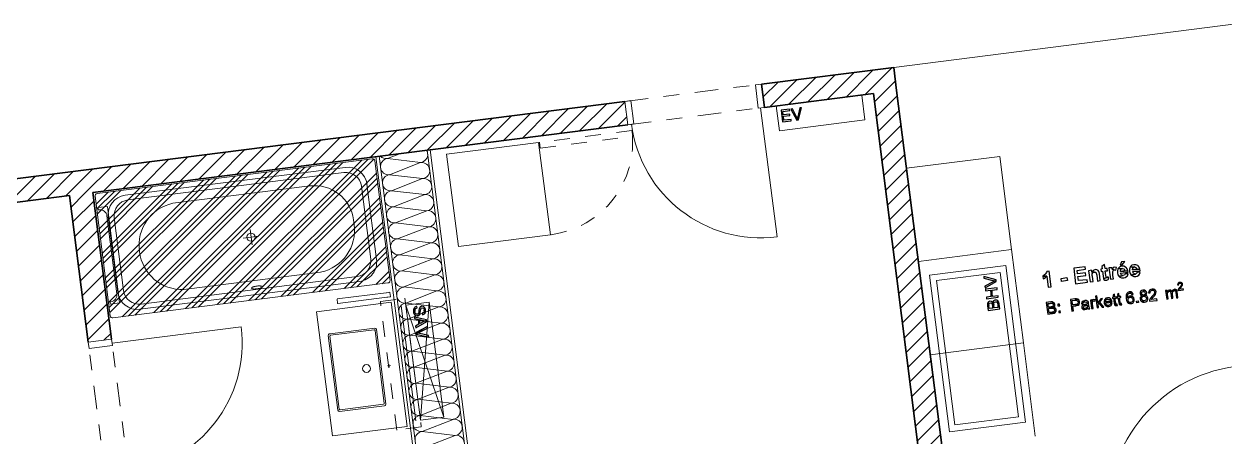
# Model space of a CAD drawing. Header units: metres. Extents: x 2713679.5 to 2713747.3, y 1226017.1 to 1226104.2.
# Drawn here: x 2713686.58 to 2713694.25, y 1226087.46 to 1226090.09 of the extents above; entities that cross this region are included whole.
import ezdxf

# ---------------------------------------------------------------- set-up
doc = ezdxf.new("R2010")
doc.units = ezdxf.units.M
doc.header["$MEASUREMENT"] = 0
for name, pattern in [('31', [105, 75, -15, 0, -15]), ('Achse', [0.115, 0, -0.04, 0.075, 0]), ('Strich 2', [0.141111, 0.070556, -0.070556]), ('Strich 2_1mm', [0.15, 0.1, -0.05]), ('Strichpunkt 3_1_1mm Achsen', [0.25, 0.15, -0.05, 0, -0.05])]:
    doc.linetypes.add(name, pattern=pattern)
for name, color, linetype, true_color in [('haustechnik', 7, 'Continuous', 0x0332dd), ('raum', 7, 'Continuous', 0x000000), ('texte', 7, 'Continuous', 0x000000)]:
    doc.layers.add(name, color=color, linetype=linetype, true_color=true_color)
doc.layers.add('plangrafiken', color=251, linetype='Continuous')
doc.layers.add('waende_stuetzen', color=250, linetype='Continuous')

msp = doc.modelspace()

# ---------------------------------------------------------------- linework, layer by layer
at = {"layer": 'haustechnik', "color": 106, "linetype": 'Continuous', "lineweight": 13, "true_color": 0x008a1e}
for p, q in [((2713691.3815, 1226089.5704), (2713691.9271, 1226089.6396)), ((2713691.9271, 1226089.6396), (2713691.9472, 1226089.4809)), ((2713691.4016, 1226089.4117), (2713691.3815, 1226089.5704)), ((2713691.9472, 1226089.4809), (2713691.4016, 1226089.4117))]:
    msp.add_line(p, q, dxfattribs=at)
at = {"layer": 'haustechnik', "color": 1, "linetype": 'Continuous', "lineweight": 13}
for p, q in [((2713692.3603, 1226088.49), (2713692.8464, 1226088.5517)), ((2713692.8464, 1226088.5517), (2713692.9735, 1226087.5498)), ((2713692.4874, 1226087.4881), (2713692.3603, 1226088.49)), ((2713692.405, 1226088.4554), (2713692.8117, 1226088.507)), ((2713692.5221, 1226087.5328), (2713692.405, 1226088.4554)), ((2713692.8117, 1226088.507), (2713692.9288, 1226087.5844)), ((2713692.9735, 1226087.5498), (2713692.4874, 1226087.4881)), ((2713692.9288, 1226087.5844), (2713692.5221, 1226087.5328))]:
    msp.add_line(p, q, dxfattribs=at)
at = {"layer": 'haustechnik', "color": 152, "linetype": 'Continuous', "lineweight": 13, "true_color": 0x0365dd}
for p, q in [((2713689.0813, 1226087.5598), (2713688.9881, 1226088.2939)), ((2713689.0179, 1226088.2977), (2713689.1667, 1226088.3166)), ((2713689.0179, 1226088.2977), (2713689.2599, 1226087.5825)), ((2713689.1111, 1226087.5636), (2713689.0179, 1226088.2977)), ((2713689.1111, 1226087.5636), (2713689.1667, 1226088.3166)), ((2713689.1667, 1226088.3166), (2713689.2599, 1226087.5825)), ((2713689.2599, 1226087.5825), (2713689.1111, 1226087.5636))]:
    msp.add_line(p, q, dxfattribs=at)
at = {"layer": 'plangrafiken', "color": 7, "linetype": 'Strich 2_1mm', "lineweight": 13}
for p, q in [((2713690.461, 1226089.4133), (2713689.8707, 1226089.3383)), ((2713689.8755, 1226089.3005), (2713690.4658, 1226089.3754)), ((2713690.4658, 1226089.3754), (2713690.461, 1226089.4133)), ((2713689.8707, 1226089.3383), (2713689.8755, 1226089.3005))]:
    msp.add_line(p, q, dxfattribs=at)
at = {"layer": 'plangrafiken', "color": 7, "linetype": 'Continuous', "lineweight": 13}
for p, q in [((2713689.2784, 1226089.2632), (2713689.8657, 1226089.3377)), ((2713689.8657, 1226089.3377), (2713689.9406, 1226088.7475)), ((2713688.8034, 1226089.2331), (2713687.0475, 1226089.0103)), ((2713688.9171, 1226088.4563), (2713688.8202, 1226089.2202)), ((2713689.3533, 1226088.6729), (2713689.2784, 1226089.2632)), ((2713692.8085, 1226089.2475), (2713692.2133, 1226089.1719)), ((2713692.884, 1226088.6523), (2713692.8085, 1226089.2475)), ((2713687.2271, 1226088.9998), (2713688.6305, 1226089.1779)), ((2713688.6231, 1226089.1447), (2713687.2442, 1226088.9697)), ((2713692.2133, 1226089.1719), (2713692.2888, 1226088.5767)), ((2713687.5316, 1226088.9483), (2713688.4046, 1226089.059)), ((2713688.7941, 1226088.5919), (2713688.7349, 1226089.0581)), ((2713688.7702, 1226089.0696), (2713688.8311, 1226088.5896)), ((2713687.0345, 1226088.9935), (2713687.1315, 1226088.2297)), ((2713687.0537, 1226088.9214), (2713687.1133, 1226088.9289)), ((2713687.0556, 1226088.9065), (2713687.0537, 1226088.9214)), ((2713687.0606, 1226088.9071), (2713687.0556, 1226088.9065)), ((2713687.1133, 1226088.9289), (2713687.1916, 1226088.3119)), ((2713687.1741, 1226088.3702), (2713687.1109, 1226088.8682)), ((2713687.1798, 1226088.38), (2713687.1188, 1226088.8601)), ((2713687.1576, 1226088.858), (2713687.2167, 1226088.3917)), ((2713688.684, 1226088.8425), (2713688.6878, 1226088.8127)), ((2713689.9406, 1226088.7475), (2713689.3533, 1226088.6729)), ((2713688.0303, 1226088.7328), (2713688.0305, 1226088.7308)), ((2713687.3188, 1226088.639), (2713687.3182, 1226088.644)), ((2713692.2888, 1226088.5767), (2713692.884, 1226088.6523)), ((2713692.884, 1226088.6523), (2713692.9596, 1226088.057)), ((2713692.3643, 1226087.9815), (2713692.2888, 1226088.5767)), ((2713688.9041, 1226088.4395), (2713687.1489, 1226088.2168)), ((2713688.7229, 1226088.4498), (2713687.3195, 1226088.2717)), ((2713687.3285, 1226088.3051), (2713688.7075, 1226088.4801)), ((2713688.4744, 1226088.5085), (2713687.6014, 1226088.3977)), ((2713688.5803, 1226088.3374), (2713688.8922, 1226088.377)), ((2713688.8924, 1226088.377), (2713688.8927, 1226088.3765)), ((2713688.8932, 1226088.3771), (2713688.8946, 1226088.3773)), ((2713688.8946, 1226088.3773), (2713688.9163, 1226088.3801)), ((2713688.921, 1226088.3661), (2713688.9161, 1226088.3654)), ((2713688.9167, 1226088.3801), (2713688.9168, 1226088.3792)), ((2713688.9168, 1226088.3792), (2713688.9202, 1226088.3523)), ((2713688.9189, 1226088.3633), (2713688.9182, 1226088.3682)), ((2713687.1302, 1226088.3192), (2713687.1351, 1226088.3198)), ((2713687.1321, 1226088.3043), (2713687.1302, 1226088.3192)), ((2713687.1916, 1226088.3119), (2713687.1321, 1226088.3043)), ((2713688.4487, 1226088.2557), (2713688.9248, 1226088.3161)), ((2713688.5794, 1226088.3373), (2713688.5803, 1226088.3374)), ((2713688.583, 1226088.3095), (2713688.5795, 1226088.3364)), ((2713688.5831, 1226088.3085), (2713688.583, 1226088.3095)), ((2713688.8958, 1226088.3482), (2713688.584, 1226088.3087)), ((2713688.8966, 1226088.3483), (2713688.8963, 1226088.3488)), ((2713688.9027, 1226088.3491), (2713688.8983, 1226088.3486)), ((2713688.9149, 1226088.3507), (2713688.9027, 1226088.3491)), ((2713688.9199, 1226088.3513), (2713688.9149, 1226088.3507)), ((2713688.9202, 1226088.3523), (2713688.9204, 1226088.3514)), ((2713688.9248, 1226088.3161), (2713689.0256, 1226087.5225)), ((2713688.5494, 1226087.4621), (2713688.4487, 1226088.2557)), ((2713688.532, 1226088.1151), (2713688.8197, 1226088.1516)), ((2713688.5382, 1226088.1058), (2713688.816, 1226088.141)), ((2713688.8216, 1226088.1367), (2713688.8808, 1226087.6705)), ((2713688.8309, 1226088.1429), (2713688.8913, 1226087.6668)), ((2713688.5838, 1226087.6277), (2713688.5234, 1226088.1039)), ((2713688.5931, 1226087.6339), (2713688.5339, 1226088.1002)), ((2713692.3643, 1226087.9815), (2713692.9596, 1226088.057)), ((2713692.9596, 1226088.057), (2713693.0351, 1226087.4618)), ((2713692.4399, 1226087.3863), (2713692.3643, 1226087.9815)), ((2713688.9008, 1226087.9099), (2713688.9206, 1226087.9124)), ((2713688.912, 1226087.9012), (2713688.9095, 1226087.9211)), ((2713688.8827, 1226087.6556), (2713688.595, 1226087.6191)), ((2713688.8764, 1226087.6649), (2713688.5987, 1226087.6296)), ((2713689.0256, 1226087.5225), (2713688.5494, 1226087.4621))]:
    msp.add_line(p, q, dxfattribs=at)
at = {"layer": 'plangrafiken', "color": 255, "linetype": 'Continuous', "lineweight": 13}
for p, q in [((2713687.6526, 1226088.2807), (2713688.5762, 1226089.2043)), ((2713687.6931, 1226088.2858), (2713688.6167, 1226089.2095)), ((2713687.8146, 1226088.3012), (2713688.7382, 1226089.2249)), ((2713687.8551, 1226088.3064), (2713688.7787, 1226089.23)), ((2713687.8956, 1226088.3115), (2713688.8143, 1226089.2303)), ((2713687.1247, 1226088.2831), (2713687.9688, 1226089.1272)), ((2713687.1287, 1226088.2517), (2713688.0093, 1226089.1324)), ((2713687.2072, 1226088.2242), (2713688.1308, 1226089.1478)), ((2713687.2477, 1226088.2293), (2713688.1713, 1226089.1529)), ((2713687.2881, 1226088.2344), (2713688.2118, 1226089.1581)), ((2713687.4096, 1226088.2498), (2713688.3333, 1226089.1735)), ((2713687.4501, 1226088.255), (2713688.3738, 1226089.1786)), ((2713687.4906, 1226088.2601), (2713688.4142, 1226089.1838)), ((2713687.6121, 1226088.2755), (2713688.5357, 1226089.1992)), ((2713688.017, 1226088.3269), (2713688.8303, 1226089.1402)), ((2713687.065, 1226088.7537), (2713687.3614, 1226089.0501)), ((2713687.0689, 1226088.7223), (2713687.4019, 1226089.0553)), ((2713687.0809, 1226088.6282), (2713687.5234, 1226089.0707)), ((2713687.0849, 1226088.5968), (2713687.5639, 1226089.0758)), ((2713687.0888, 1226088.5655), (2713687.6044, 1226089.081)), ((2713687.1008, 1226088.4713), (2713687.7258, 1226089.0964)), ((2713687.1048, 1226088.44), (2713687.7663, 1226089.1015)), ((2713687.1087, 1226088.4086), (2713687.8068, 1226089.1067)), ((2713687.1207, 1226088.3145), (2713687.9283, 1226089.1221)), ((2713688.0575, 1226088.3321), (2713688.8343, 1226089.1089)), ((2713688.098, 1226088.3372), (2713688.8383, 1226089.0775)), ((2713687.0411, 1226088.9419), (2713687.1184, 1226089.0193)), ((2713687.045, 1226088.9106), (2713687.1589, 1226089.0244)), ((2713687.049, 1226088.8792), (2713687.1994, 1226089.0296)), ((2713687.061, 1226088.7851), (2713687.3209, 1226089.045)), ((2713688.2195, 1226088.3526), (2713688.8502, 1226088.9834)), ((2713688.26, 1226088.3578), (2713688.8542, 1226088.952)), ((2713688.3005, 1226088.3629), (2713688.8582, 1226088.9206)), ((2713688.422, 1226088.3783), (2713688.8701, 1226088.8265)), ((2713688.4625, 1226088.3835), (2713688.8741, 1226088.7951)), ((2713688.503, 1226088.3886), (2713688.8781, 1226088.7637)), ((2713688.6245, 1226088.404), (2713688.8901, 1226088.6696)), ((2713688.665, 1226088.4092), (2713688.894, 1226088.6382)), ((2713688.7054, 1226088.4143), (2713688.898, 1226088.6069)), ((2713688.8269, 1226088.4297), (2713688.91, 1226088.5127)), ((2713688.8674, 1226088.4349), (2713688.9139, 1226088.4814)), ((2713688.9089, 1226088.4409), (2713688.9157, 1226088.4478))]:
    msp.add_line(p, q, dxfattribs=at)
at = {"layer": 'plangrafiken', "color": 7, "linetype": '31', "lineweight": 13}
for p, q in [((2713688.0367, 1226088.6822), (2713688.0241, 1226088.7814)), ((2713688.08, 1226088.7381), (2713687.9808, 1226088.7255))]:
    msp.add_line(p, q, dxfattribs=at)
at = {"layer": 'plangrafiken', "color": 7, "linetype": 'Strich 2', "lineweight": 13}
for p, q in [((2713688.8556, 1226088.3215), (2713689.0124, 1226088.3414)), ((2713688.9599, 1226087.5001), (2713688.8556, 1226088.3215)), ((2713689.0124, 1226088.3414), (2713689.1166, 1226087.5199)), ((2713689.1166, 1226087.5199), (2713688.9599, 1226087.5001))]:
    msp.add_line(p, q, dxfattribs=at)
at = {"layer": 'plangrafiken', "color": 7, "linetype": 'Continuous', "lineweight": 13}
for centre, radius in [((2713688.0304, 1226088.7318), 0.026), ((2713688.7669, 1226087.8929), 0.025)]:
    msp.add_circle(centre, radius, dxfattribs=at)
at = {"layer": 'plangrafiken', "color": 7, "linetype": 'Achse', "lineweight": 13}
msp.add_arc((2713689.8707, 1226089.3383), 0.595, 277.23258, 7.23258, dxfattribs=at)
at = {"layer": 'plangrafiken', "color": 7, "linetype": 'Continuous', "lineweight": 13}
for centre, radius, start, end in [((2713688.8053, 1226089.2183), 0.015, 7.23255, 97.23264), ((2713688.6357, 1226089.0455), 0.1, 7.23257, 97.23257), ((2713688.6462, 1226089.0539), 0.125, 7.23258, 97.23257), ((2713688.436, 1226088.811), 0.25, 7.23258, 97.23258), ((2713687.0494, 1226088.9954), 0.015, 97.23251, 187.2326), ((2713687.2428, 1226088.8758), 0.125, 97.23258, 187.23258), ((2713687.0663, 1226088.8625), 0.045, 7.23258, 97.23258), ((2713687.2568, 1226088.8705), 0.1, 97.23258, 187.23258), ((2713687.588, 1226088.6818), 0.2724, 101.94578, 187.97199), ((2713688.4181, 1226088.775), 0.2724, 281.94578, 7.97199), ((2713687.5895, 1226088.6698), 0.2724, 186.49316, 272.51937), ((2713688.6949, 1226088.5793), 0.1, 277.23257, 7.23257), ((2713688.7071, 1226088.5738), 0.125, 277.23257, 7.23258), ((2713688.9023, 1226088.4544), 0.015, 277.23253, 7.23262), ((2713687.1295, 1226088.3645), 0.045, 277.23258, 7.23258), ((2713687.3038, 1226088.3957), 0.125, 187.23258, 277.23257), ((2713687.3159, 1226088.4043), 0.1, 187.23258, 277.23257), ((2713688.0358, 1226088.4065), 0.00282, 146.79806, 185.03688), ((2713688.0396, 1226088.4041), 0.00731, 126.79544, 147.19871), ((2713688.0388, 1226088.41), 0.00731, 227.26644, 247.66971), ((2713688.047, 1226088.3948), 0.0192, 117.17998, 127.84281), ((2713688.0437, 1226088.4209), 0.0192, 246.62233, 257.28517), ((2713688.0567, 1226088.3764), 0.04, 111.0649, 117.59347), ((2713688.0485, 1226088.4411), 0.04, 256.87168, 263.40026), ((2713688.0668, 1226088.3508), 0.0676, 106.63964, 111.23278), ((2713688.0519, 1226088.4685), 0.0676, 263.23237, 267.8255), ((2713688.0754, 1226088.3226), 0.0971, 103.11435, 106.71888), ((2713688.0531, 1226088.4979), 0.0971, 267.74627, 271.3508), ((2713688.0811, 1226088.2984), 0.1219, 100.06398, 103.15846), ((2713688.0527, 1226088.5228), 0.1219, 271.30669, 274.40117), ((2713688.0837, 1226088.2844), 0.1362, 97.21948, 100.09397), ((2713688.0516, 1226088.537), 0.1362, 274.37117, 277.24567), ((2713688.0838, 1226088.2844), 0.1362, 94.37117, 97.24567), ((2713688.0517, 1226088.537), 0.1362, 277.21948, 280.09397), ((2713688.0827, 1226088.2986), 0.1219, 91.30669, 94.40117), ((2713688.0543, 1226088.523), 0.1219, 280.06398, 283.15846), ((2713688.0822, 1226088.3234), 0.0971, 87.74627, 91.3508), ((2713688.06, 1226088.4988), 0.0971, 283.11435, 286.71888), ((2713688.0835, 1226088.3529), 0.0676, 83.23237, 87.8255), ((2713688.0686, 1226088.4706), 0.0676, 286.63965, 291.23278), ((2713688.0869, 1226088.3803), 0.04, 76.87168, 83.40026), ((2713688.0787, 1226088.4449), 0.04, 291.0649, 297.59347), ((2713688.0917, 1226088.4004), 0.0192, 66.62233, 77.28517), ((2713688.0884, 1226088.4266), 0.0192, 297.17998, 307.84281), ((2713688.0966, 1226088.4113), 0.00731, 47.26644, 67.66971), ((2713688.0958, 1226088.4173), 0.00731, 306.79544, 327.19871), ((2713688.0996, 1226088.4146), 0.00282, 9.42827, 47.66709), ((2713687.1464, 1226088.2316), 0.015, 187.26882, 279.6589), ((2713688.8166, 1226088.1361), 0.005, 7.23257, 97.23258), ((2713688.821, 1226088.1417), 0.01, 7.23258, 97.23258), ((2713688.5333, 1226088.1052), 0.01, 97.23257, 187.23258), ((2713688.5389, 1226088.1008), 0.005, 97.23258, 187.23258), ((2713688.8758, 1226087.6698), 0.005, 277.23258, 7.23258), ((2713688.5937, 1226087.629), 0.01, 187.23258, 277.23258), ((2713688.598, 1226087.6346), 0.005, 187.23257, 277.23258), ((2713688.8814, 1226087.6655), 0.01, 277.23257, 7.23258)]:
    msp.add_arc(centre, radius, start, end, dxfattribs=at)
at = {"layer": 'raum', "color": 255, "linetype": 'Continuous', "lineweight": 13}
msp.add_line((2713692.1314, 1226089.8168), (2713694.3139, 1226090.0938), dxfattribs=at)
at = {"layer": 'texte'}
for points in [[(2713691.4665, 1226089.55), (2713691.4128, 1226089.5429), (2713691.422, 1226089.4687), (2713691.4778, 1226089.4758), (2713691.4764, 1226089.4843), (2713691.4312, 1226089.4786), (2713691.4277, 1226089.5041), (2713691.4687, 1226089.509), (2713691.468, 1226089.5175), (2713691.427, 1226089.5126), (2713691.4241, 1226089.5352), (2713691.468, 1226089.5408)], [(2713691.4849, 1226089.5521), (2713691.4743, 1226089.5507), (2713691.5125, 1226089.4801), (2713691.5167, 1226089.4885), (2713691.5153, 1226089.4914), (2713691.5111, 1226089.5005)], [(2713691.5422, 1226089.5592), (2713691.5323, 1226089.5578), (2713691.5188, 1226089.5013), (2713691.5181, 1226089.4984), (2713691.5167, 1226089.4885), (2713691.5125, 1226089.4801), (2713691.5231, 1226089.4815)], [(2713693.1245, 1226088.5144), (2713693.1086, 1226088.5119), (2713693.1062, 1226088.5058), (2713693.0988, 1226088.4948), (2713693.0939, 1226088.4911), (2713693.0841, 1226088.4838), (2713693.1086, 1226088.4838), (2713693.1172, 1226088.4128), (2713693.1368, 1226088.4153)], [(2713693.3533, 1226088.5425), (2713693.2799, 1226088.534), (2713693.2922, 1226088.4348), (2713693.368, 1226088.4446), (2713693.3656, 1226088.4605), (2713693.3105, 1226088.4544), (2713693.3068, 1226088.4813), (2713693.357, 1226088.4875), (2713693.3546, 1226088.5034), (2713693.3044, 1226088.4972), (2713693.3019, 1226088.5193), (2713693.3558, 1226088.5266)], [(2713693.3937, 1226088.5205), (2713693.3754, 1226088.518), (2713693.3851, 1226088.4459), (2713693.4035, 1226088.4483), (2713693.3998, 1226088.4813), (2713693.3986, 1226088.4862), (2713693.3986, 1226088.4985), (2713693.4035, 1226088.5058), (2713693.4121, 1226088.5095), (2713693.3949, 1226088.5095)], [(2713693.417, 1226088.5254), (2713693.4145, 1226088.5242), (2713693.4035, 1226088.5193), (2713693.3949, 1226088.5095), (2713693.4121, 1226088.5095), (2713693.4182, 1226088.5083), (2713693.4231, 1226088.5034), (2713693.4243, 1226088.5021), (2713693.4268, 1226088.4887), (2713693.4316, 1226088.452), (2713693.45, 1226088.4544), (2713693.4439, 1226088.4997), (2713693.4414, 1226088.5119), (2713693.4365, 1226088.5193), (2713693.428, 1226088.5242)], [(2713693.4769, 1226088.5572), (2713693.4598, 1226088.5437), (2713693.461, 1226088.5291), (2713693.4524, 1226088.5278), (2713693.4549, 1226088.5132), (2713693.4635, 1226088.5144), (2713693.4671, 1226088.4826), (2713693.4671, 1226088.4813), (2713693.4696, 1226088.4691), (2713693.4928, 1226088.474), (2713693.4892, 1226088.4752), (2713693.4879, 1226088.4777), (2713693.4855, 1226088.4875), (2713693.4818, 1226088.5168), (2713693.4953, 1226088.518), (2713693.4928, 1226088.5327), (2713693.4806, 1226088.5315)], [(2713693.5234, 1226088.5364), (2713693.5051, 1226088.5352), (2713693.5148, 1226088.463), (2713693.5332, 1226088.4654), (2713693.5308, 1226088.4875), (2713693.5295, 1226088.5021), (2713693.5295, 1226088.5119), (2713693.5332, 1226088.5205), (2713693.5393, 1226088.5229), (2713693.5246, 1226088.5266)], [(2713693.5393, 1226088.5401), (2713693.532, 1226088.5376), (2713693.5246, 1226088.5266), (2713693.5393, 1226088.5229), (2713693.5491, 1226088.5217), (2713693.5528, 1226088.5388), (2713693.5516, 1226088.5388)], [(2713693.5626, 1226088.5303), (2713693.5589, 1226088.518), (2713693.5589, 1226088.5046), (2713693.5589, 1226088.5034), (2713693.5626, 1226088.4911), (2713693.5699, 1226088.4801), (2713693.5968, 1226088.4862), (2713693.5858, 1226088.4899), (2713693.5846, 1226088.4899), (2713693.5797, 1226088.5021), (2713693.6274, 1226088.5083), (2713693.625, 1226088.518), (2713693.5785, 1226088.5132), (2713693.5785, 1226088.5144), (2713693.5809, 1226088.5266), (2713693.5907, 1226088.5327)], [(2713693.587, 1226088.5462), (2713693.5858, 1226088.5462), (2713693.5748, 1226088.5425), (2713693.565, 1226088.534), (2713693.5626, 1226088.5303), (2713693.5907, 1226088.5327), (2713693.6005, 1226088.5291), (2713693.6017, 1226088.5291), (2713693.6066, 1226088.5168), (2713693.5785, 1226088.5132), (2713693.625, 1226088.518), (2713693.6213, 1226088.5303), (2713693.614, 1226088.5388), (2713693.6115, 1226088.5413), (2713693.6005, 1226088.5462)], [(2713693.6054, 1226088.5768), (2713693.5846, 1226088.5743), (2713693.5773, 1226088.5523), (2713693.5895, 1226088.5548)], [(2713693.6397, 1226088.5401), (2713693.636, 1226088.5278), (2713693.636, 1226088.5144), (2713693.636, 1226088.5132), (2713693.6397, 1226088.5009), (2713693.647, 1226088.4899), (2713693.6739, 1226088.496), (2713693.6629, 1226088.4997), (2713693.6617, 1226088.4997), (2713693.6568, 1226088.5119), (2713693.7045, 1226088.518), (2713693.7021, 1226088.5278), (2713693.6556, 1226088.5229), (2713693.6556, 1226088.5242), (2713693.658, 1226088.5364), (2713693.6678, 1226088.5425)], [(2713693.6641, 1226088.556), (2713693.6629, 1226088.556), (2713693.6507, 1226088.5523), (2713693.6421, 1226088.5437), (2713693.6397, 1226088.5401), (2713693.6678, 1226088.5425), (2713693.6776, 1226088.5388), (2713693.6788, 1226088.5388), (2713693.6837, 1226088.5266), (2713693.6556, 1226088.5229), (2713693.7021, 1226088.5278), (2713693.6984, 1226088.5401), (2713693.691, 1226088.5486), (2713693.6886, 1226088.5511), (2713693.6776, 1226088.556)], [(2713692.7068, 1226088.4801), (2713692.7075, 1226088.4695), (2713692.7647, 1226088.4554), (2713692.7676, 1226088.4546), (2713692.7774, 1226088.4525), (2713692.7859, 1226088.4483), (2713692.7845, 1226088.4589)], [(2713692.7138, 1226088.42), (2713692.7153, 1226088.4087), (2713692.7859, 1226088.4483), (2713692.7774, 1226088.4525), (2713692.7746, 1226088.4518), (2713692.7654, 1226088.4469)], [(2713693.0841, 1226088.4838), (2713693.0854, 1226088.4667), (2713693.089, 1226088.4679), (2713693.1001, 1226088.4752), (2713693.1086, 1226088.4838)], [(2713693.2016, 1226088.4495), (2713693.1992, 1226088.4691), (2713693.2371, 1226088.474), (2713693.2395, 1226088.4544), (2713693.2016, 1226088.4495)], [(2713693.5002, 1226088.4777), (2713693.4928, 1226088.474), (2713693.4696, 1226088.4691), (2713693.4732, 1226088.4618), (2713693.4794, 1226088.4581), (2713693.4892, 1226088.4581), (2713693.4916, 1226088.4581), (2713693.5038, 1226088.463)], [(2713693.6078, 1226088.4985), (2713693.6042, 1226088.4899), (2713693.5968, 1226088.4862), (2713693.5699, 1226088.4801), (2713693.5748, 1226088.4764), (2713693.5858, 1226088.4715), (2713693.5993, 1226088.4715), (2713693.6078, 1226088.474), (2713693.6176, 1226088.4801), (2713693.6225, 1226088.485), (2713693.6274, 1226088.4972)], [(2713693.6849, 1226088.5083), (2713693.6813, 1226088.4997), (2713693.6739, 1226088.496), (2713693.647, 1226088.4899), (2713693.6519, 1226088.4862), (2713693.6629, 1226088.4813), (2713693.6764, 1226088.4813), (2713693.6849, 1226088.4838), (2713693.6947, 1226088.4899), (2713693.6996, 1226088.4948), (2713693.7045, 1226088.507)], [(2713693.9578, 1226088.4434), (2713693.9517, 1226088.4422), (2713693.9468, 1226088.4385), (2713693.9443, 1226088.4336), (2713693.9431, 1226088.4275), (2713693.9504, 1226088.4275), (2713693.9492, 1226088.4287), (2713693.9517, 1226088.4348), (2713693.9529, 1226088.4361), (2713693.9578, 1226088.4385), (2713693.97, 1226088.441), (2713693.9651, 1226088.4434)], [(2713693.97, 1226088.441), (2713693.9578, 1226088.4385), (2713693.959, 1226088.4385), (2713693.9651, 1226088.4373), (2713693.9651, 1226088.4373), (2713693.9688, 1226088.4312), (2713693.9688, 1226088.4299), (2713693.9664, 1226088.4238), (2713693.9664, 1226088.4226), (2713693.9627, 1226088.4177), (2713693.9566, 1226088.4116), (2713693.9541, 1226088.4079), (2713693.9504, 1226088.403), (2713693.9492, 1226088.403), (2713693.9468, 1226088.3969), (2713693.9468, 1226088.392), (2713693.9798, 1226088.3957), (2713693.9786, 1226088.4018), (2713693.9541, 1226088.3994), (2713693.9566, 1226088.403), (2713693.9578, 1226088.4043), (2713693.9627, 1226088.4091), (2713693.9676, 1226088.4153), (2713693.9712, 1226088.4189), (2713693.9712, 1226088.4202), (2713693.9737, 1226088.4263), (2713693.9749, 1226088.4324), (2713693.9737, 1226088.4361)], [(2713692.7167, 1226088.3995), (2713692.7181, 1226088.3889), (2713692.7485, 1226088.3932), (2713692.7534, 1226088.3522), (2713692.7577, 1226088.3939), (2713692.7923, 1226088.3988), (2713692.7909, 1226088.4087)], [(2713692.723, 1226088.3486), (2713692.7244, 1226088.338), (2713692.7986, 1226088.3479), (2713692.7972, 1226088.3578), (2713692.7626, 1226088.3536), (2713692.7577, 1226088.3939), (2713692.7534, 1226088.3522)], [(2713693.5405, 1226088.3688), (2713693.532, 1226088.3614), (2713693.5332, 1226088.348), (2713693.5271, 1226088.348), (2713693.5271, 1226088.3406), (2713693.5344, 1226088.3418), (2713693.5381, 1226088.31), (2713693.5381, 1226088.3088), (2713693.5405, 1226088.3002), (2713693.554, 1226088.3039), (2713693.5503, 1226088.3039), (2713693.5479, 1226088.3064), (2713693.5479, 1226088.3113), (2713693.543, 1226088.3431), (2713693.5528, 1226088.3431), (2713693.5516, 1226088.3504), (2713693.543, 1226088.3492)], [(2713693.5687, 1226088.3724), (2713693.5601, 1226088.3651), (2713693.5626, 1226088.3516), (2713693.5552, 1226088.3516), (2713693.5565, 1226088.3443), (2713693.5626, 1226088.3455), (2713693.5675, 1226088.3137), (2713693.5675, 1226088.3125), (2713693.5699, 1226088.3039), (2713693.5821, 1226088.3076), (2713693.5797, 1226088.3076), (2713693.5773, 1226088.31), (2713693.576, 1226088.3149), (2713693.5724, 1226088.3455), (2713693.5809, 1226088.3467), (2713693.5809, 1226088.3541), (2713693.5711, 1226088.3529)], [(2713693.6372, 1226088.3822), (2713693.6348, 1226088.3822), (2713693.6262, 1226088.3786), (2713693.6189, 1226088.3712), (2713693.6176, 1226088.3688), (2713693.6152, 1226088.3614), (2713693.6152, 1226088.3516), (2713693.6152, 1226088.3394), (2713693.6176, 1226088.3272), (2713693.6213, 1226088.3186), (2713693.6262, 1226088.3125), (2713693.6274, 1226088.3113), (2713693.6445, 1226088.3137), (2713693.6372, 1226088.3149), (2713693.6299, 1226088.321), (2713693.6274, 1226088.3296), (2713693.6274, 1226088.3333), (2713693.6299, 1226088.3418), (2713693.6311, 1226088.3443), (2713693.6237, 1226088.3443), (2713693.6237, 1226088.3529), (2713693.625, 1226088.3614), (2713693.625, 1226088.3639), (2713693.6299, 1226088.3712), (2713693.6372, 1226088.3749), (2713693.6519, 1226088.3798), (2713693.647, 1226088.3822)], [(2713693.6519, 1226088.3798), (2713693.6372, 1226088.3749), (2713693.6384, 1226088.3749), (2713693.647, 1226088.3724), (2713693.6519, 1226088.3651), (2713693.6605, 1226088.3663), (2713693.658, 1226088.3724)], [(2713693.7216, 1226088.3932), (2713693.7143, 1226088.3908), (2713693.707, 1226088.3859), (2713693.7045, 1226088.381), (2713693.7033, 1226088.3712), (2713693.7033, 1226088.3712), (2713693.707, 1226088.3626), (2713693.707, 1226088.3626), (2713693.7155, 1226088.3578), (2713693.7131, 1226088.3565), (2713693.7265, 1226088.3553), (2713693.729, 1226088.3553), (2713693.7375, 1226088.3516), (2713693.74, 1226088.3504), (2713693.7437, 1226088.3418), (2713693.7437, 1226088.3394), (2713693.7412, 1226088.3308), (2713693.7388, 1226088.3284), (2713693.7302, 1226088.3247), (2713693.7131, 1226088.321), (2713693.7131, 1226088.321), (2713693.7216, 1226088.3174), (2713693.7314, 1226088.3174), (2713693.7314, 1226088.3174), (2713693.7412, 1226088.3198), (2713693.7486, 1226088.3259), (2713693.7522, 1226088.3333), (2713693.7534, 1226088.3431), (2713693.7522, 1226088.3455), (2713693.7486, 1226088.3541), (2713693.7461, 1226088.3565), (2713693.7363, 1226088.3602), (2713693.7375, 1226088.3602), (2713693.7253, 1226088.3626), (2713693.7253, 1226088.3626), (2713693.7167, 1226088.3651), (2713693.7118, 1226088.3724), (2713693.7143, 1226088.381), (2713693.7229, 1226088.3859), (2713693.7375, 1226088.3896), (2713693.7314, 1226088.3932)], [(2713693.7375, 1226088.3896), (2713693.7229, 1226088.3859), (2713693.7314, 1226088.3834), (2713693.7363, 1226088.3749), (2713693.7339, 1226088.3663), (2713693.7253, 1226088.3626), (2713693.7375, 1226088.3602), (2713693.7437, 1226088.3675), (2713693.7461, 1226088.3761), (2713693.7437, 1226088.3822)], [(2713693.7804, 1226088.4006), (2713693.7718, 1226088.3981), (2713693.7632, 1226088.3932), (2713693.7596, 1226088.3859), (2713693.7583, 1226088.3761), (2713693.7681, 1226088.3761), (2713693.7681, 1226088.3786), (2713693.7706, 1226088.3883), (2713693.7718, 1226088.3896), (2713693.7804, 1226088.3932), (2713693.7975, 1226088.3969), (2713693.7902, 1226088.4006)], [(2713693.7975, 1226088.3969), (2713693.7804, 1226088.3932), (2713693.7816, 1226088.3932), (2713693.7914, 1226088.3908), (2713693.7914, 1226088.3908), (2713693.7963, 1226088.3822), (2713693.7963, 1226088.3798), (2713693.7938, 1226088.37), (2713693.7926, 1226088.3688), (2713693.7877, 1226088.3614), (2713693.7791, 1226088.3529), (2713693.7742, 1226088.3467), (2713693.7681, 1226088.3394), (2713693.7681, 1226088.3382), (2713693.7632, 1226088.3296), (2713693.7632, 1226088.3223), (2713693.8122, 1226088.3284), (2713693.811, 1226088.3382), (2713693.7755, 1226088.3333), (2713693.7779, 1226088.3382), (2713693.7804, 1226088.3406), (2713693.7877, 1226088.3492), (2713693.7951, 1226088.3578), (2713693.7999, 1226088.3639), (2713693.8012, 1226088.3651), (2713693.8048, 1226088.3737), (2713693.8061, 1226088.3834), (2713693.8036, 1226088.3896)], [(2713693.8746, 1226088.392), (2713693.866, 1226088.3908), (2713693.8734, 1226088.337), (2713693.8819, 1226088.3382), (2713693.8783, 1226088.3663), (2713693.8783, 1226088.3675), (2713693.8783, 1226088.3773), (2713693.8831, 1226088.3834), (2713693.8758, 1226088.3834)], [(2713693.8905, 1226088.3945), (2713693.8905, 1226088.3945), (2713693.8807, 1226088.3908), (2713693.8758, 1226088.3834), (2713693.8831, 1226088.3834), (2713693.8893, 1226088.3871), (2713693.9003, 1226088.3932), (2713693.9003, 1226088.3932)], [(2713693.9003, 1226088.3932), (2713693.8893, 1226088.3871), (2713693.8966, 1226088.3847), (2713693.9064, 1226088.3871)], [(2713693.9223, 1226088.3994), (2713693.9211, 1226088.3981), (2713693.9125, 1226088.3945), (2713693.9064, 1226088.3871), (2713693.8966, 1226088.3847), (2713693.9003, 1226088.3761), (2713693.9052, 1226088.3406), (2713693.9137, 1226088.3418), (2713693.9101, 1226088.3737), (2713693.9101, 1226088.3773), (2713693.9125, 1226088.3859), (2713693.9125, 1226088.3859), (2713693.9211, 1226088.3908), (2713693.9358, 1226088.3957), (2713693.9321, 1226088.3981)], [(2713693.9358, 1226088.3957), (2713693.9211, 1226088.3908), (2713693.9272, 1226088.3896), (2713693.9309, 1226088.3859), (2713693.9321, 1226088.3786), (2713693.937, 1226088.3443), (2713693.9456, 1226088.3455), (2713693.9407, 1226088.3834), (2713693.9394, 1226088.3883)], [(2713689.1437, 1226088.2674), (2713689.143, 1226088.2723), (2713689.1394, 1226088.2808), (2713689.138, 1226088.2836), (2713689.1309, 1226088.2893), (2713689.1288, 1226088.29), (2713689.1196, 1226088.2914), (2713689.1196, 1226088.2914), (2713689.1111, 1226088.2872), (2713689.1104, 1226088.2865), (2713689.1048, 1226088.2787), (2713689.1041, 1226088.2744), (2713689.102, 1226088.2638), (2713689.1013, 1226088.2575), (2713689.1005, 1226088.2497), (2713689.097, 1226088.2426), (2713689.0907, 1226088.2398), (2713689.0843, 1226088.2412), (2713689.0786, 1226088.2469), (2713689.0786, 1226088.2476), (2713689.0758, 1226088.2568), (2713689.0723, 1226088.2808), (2713689.068, 1226088.2723), (2713689.0666, 1226088.2653), (2713689.0673, 1226088.2554), (2713689.068, 1226088.2497), (2713689.0716, 1226088.2412), (2713689.0737, 1226088.2384), (2713689.0815, 1226088.232), (2713689.0836, 1226088.2313), (2713689.0928, 1226088.2306), (2713689.0949, 1226088.2306), (2713689.1034, 1226088.2349), (2713689.1048, 1226088.237), (2713689.1097, 1226088.2455), (2713689.1104, 1226088.2511), (2713689.1119, 1226088.2624), (2713689.1133, 1226088.2709), (2713689.1154, 1226088.278), (2713689.1217, 1226088.2815), (2713689.1217, 1226088.2815), (2713689.1302, 1226088.2787), (2713689.1324, 1226088.2759), (2713689.1352, 1226088.266), (2713689.1387, 1226088.2441), (2713689.143, 1226088.2525), (2713689.1437, 1226088.2575)], [(2713689.0899, 1226088.2808), (2713689.0885, 1226088.29), (2713689.0836, 1226088.2886), (2713689.0751, 1226088.2843), (2713689.0723, 1226088.2808), (2713689.0758, 1226088.2568), (2713689.0758, 1226088.2589), (2713689.0765, 1226088.2681), (2713689.0765, 1226088.2688), (2713689.0815, 1226088.2766), (2713689.0815, 1226088.2766)], [(2713692.7301, 1226088.2942), (2713692.7336, 1226088.2646), (2713692.8078, 1226088.2744), (2713692.8043, 1226088.3041), (2713692.8043, 1226088.307), (2713692.8015, 1226088.3161), (2713692.7965, 1226088.3246), (2713692.7979, 1226088.2836), (2713692.7725, 1226088.2801), (2713692.7704, 1226088.2985), (2713692.7661, 1226088.3225), (2713692.7633, 1226088.3133), (2713692.7626, 1226088.3147), (2713692.764, 1226088.2794), (2713692.7414, 1226088.2759), (2713692.7393, 1226088.2921), (2713692.735, 1226088.3168), (2713692.7308, 1226088.3091), (2713692.7301, 1226088.3048)], [(2713692.735, 1226088.3168), (2713692.7393, 1226088.2921), (2713692.7393, 1226088.2942), (2713692.7386, 1226088.3041), (2713692.7421, 1226088.3098), (2713692.7485, 1226088.3126), (2713692.7548, 1226088.3112), (2713692.7598, 1226088.3055), (2713692.7619, 1226088.2956), (2713692.764, 1226088.2794), (2713692.7626, 1226088.3147), (2713692.7548, 1226088.3211), (2713692.7548, 1226088.3211), (2713692.7456, 1226088.3225), (2713692.7449, 1226088.3225), (2713692.7365, 1226088.3183)], [(2713692.7661, 1226088.3225), (2713692.7704, 1226088.2985), (2713692.7697, 1226088.2999), (2713692.7697, 1226088.3098), (2713692.7732, 1226088.3168), (2713692.7803, 1226088.3197), (2713692.7866, 1226088.319), (2713692.7916, 1226088.3154), (2713692.7944, 1226088.3098), (2713692.7958, 1226088.3027), (2713692.7979, 1226088.2836), (2713692.7965, 1226088.3246), (2713692.7895, 1226088.3296), (2713692.7888, 1226088.3296), (2713692.7789, 1226088.3303), (2713692.776, 1226088.3296), (2713692.7683, 1226088.3253)], [(2713693.1331, 1226088.3186), (2713693.1049, 1226088.3149), (2713693.1147, 1226088.2403), (2713693.1429, 1226088.244), (2713693.1453, 1226088.244), (2713693.1551, 1226088.2464), (2713693.1625, 1226088.2513), (2713693.1233, 1226088.2501), (2713693.1196, 1226088.2758), (2713693.1368, 1226088.2782), (2713693.1612, 1226088.2819), (2713693.1514, 1226088.2856), (2713693.1527, 1226088.2856), (2713693.1184, 1226088.2843), (2713693.116, 1226088.3076), (2713693.1306, 1226088.3088), (2713693.1551, 1226088.3125), (2713693.1465, 1226088.3174), (2713693.1441, 1226088.3186)], [(2713693.1551, 1226088.3125), (2713693.1306, 1226088.3088), (2713693.1331, 1226088.31), (2713693.1429, 1226088.31), (2713693.1478, 1226088.3064), (2713693.1502, 1226088.3002), (2713693.149, 1226088.2929), (2713693.1441, 1226088.2892), (2713693.1355, 1226088.2868), (2713693.1184, 1226088.2843), (2713693.1527, 1226088.2856), (2713693.1588, 1226088.2929), (2713693.16, 1226088.3027), (2713693.16, 1226088.3027), (2713693.1563, 1226088.3125)], [(2713693.1894, 1226088.3051), (2713693.1784, 1226088.3039), (2713693.1796, 1226088.2929), (2713693.1906, 1226088.2941)], [(2713693.2873, 1226088.3382), (2713693.2591, 1226088.3345), (2713693.2677, 1226088.2599), (2713693.2787, 1226088.2611), (2713693.2738, 1226088.2917), (2713693.2934, 1226088.2941), (2713693.2983, 1226088.2954), (2713693.3081, 1226088.2978), (2713693.3142, 1226088.3027), (2713693.2726, 1226088.3002), (2713693.2701, 1226088.3272), (2713693.2885, 1226088.3296), (2713693.3081, 1226088.337), (2713693.3081, 1226088.337), (2713693.2983, 1226088.3382), (2713693.297, 1226088.3382)], [(2713693.3081, 1226088.337), (2713693.2885, 1226088.3296), (2713693.2983, 1226088.3296), (2713693.3044, 1226088.3259), (2713693.3081, 1226088.3186), (2713693.3081, 1226088.3174), (2713693.3056, 1226088.3076), (2713693.3032, 1226088.3051), (2713693.2922, 1226088.3027), (2713693.2726, 1226088.3002), (2713693.3142, 1226088.3027), (2713693.3179, 1226088.31), (2713693.3179, 1226088.3198), (2713693.3179, 1226088.321), (2713693.3154, 1226088.3296)], [(2713693.3325, 1226088.3174), (2713693.3325, 1226088.3162), (2713693.3301, 1226088.3064), (2713693.3387, 1226088.3064), (2713693.3423, 1226088.3149), (2713693.3423, 1226088.3162), (2713693.3521, 1226088.3186)], [(2713693.3423, 1226088.299), (2713693.3362, 1226088.2954), (2713693.3325, 1226088.2905), (2713693.3313, 1226088.2819), (2713693.3325, 1226088.2794), (2713693.3374, 1226088.2721), (2713693.3533, 1226088.277), (2713693.3448, 1226088.2782), (2713693.3411, 1226088.2843), (2713693.3423, 1226088.288), (2713693.3448, 1226088.2917), (2713693.3533, 1226088.2941), (2713693.3595, 1226088.2966), (2713693.3668, 1226088.3002)], [(2713693.3521, 1226088.3272), (2713693.3497, 1226088.3259), (2713693.3399, 1226088.3235), (2713693.3399, 1226088.3235), (2713693.3325, 1226088.3174), (2713693.3521, 1226088.3186), (2713693.3533, 1226088.3186), (2713693.3631, 1226088.3174), (2713693.3668, 1226088.31), (2713693.3668, 1226088.3076), (2713693.3619, 1226088.3051), (2713693.3509, 1226088.3015), (2713693.3423, 1226088.299), (2713693.3668, 1226088.3002), (2713693.368, 1226088.2966), (2713693.368, 1226088.2868), (2713693.3619, 1226088.2807), (2713693.3705, 1226088.2794), (2713693.3729, 1226088.2733), (2713693.3827, 1226088.2746), (2713693.3803, 1226088.2807), (2713693.379, 1226088.2843), (2713693.3766, 1226088.2966), (2713693.3754, 1226088.3088), (2713693.3741, 1226088.3174), (2713693.3705, 1226088.3235), (2713693.3631, 1226088.3259), (2713693.3619, 1226088.3272)], [(2713693.3949, 1226088.3308), (2713693.3876, 1226088.3296), (2713693.3937, 1226088.2758), (2713693.4035, 1226088.277), (2713693.3998, 1226088.3051), (2713693.3998, 1226088.3064), (2713693.3998, 1226088.3162), (2713693.4023, 1226088.321), (2713693.4072, 1226088.3247), (2713693.3962, 1226088.3223)], [(2713693.4072, 1226088.3333), (2713693.4011, 1226088.3308), (2713693.3962, 1226088.3223), (2713693.4072, 1226088.3247), (2713693.4145, 1226088.3235), (2713693.417, 1226088.3321), (2713693.417, 1226088.3321)], [(2713693.428, 1226088.3565), (2713693.4194, 1226088.3553), (2713693.4292, 1226088.2807), (2713693.4378, 1226088.2819), (2713693.4353, 1226088.3027), (2713693.4414, 1226088.31), (2713693.4341, 1226088.3137)], [(2713693.4647, 1226088.3394), (2713693.4524, 1226088.3382), (2713693.4341, 1226088.3137), (2713693.4414, 1226088.31), (2713693.4622, 1226088.2843), (2713693.4732, 1226088.2856), (2713693.4463, 1226088.3174)], [(2713693.4781, 1226088.3345), (2713693.4769, 1226088.3321), (2713693.4745, 1226088.3235), (2713693.4745, 1226088.3125), (2713693.4745, 1226088.31), (2713693.4781, 1226088.3002), (2713693.4843, 1226088.2941), (2713693.5026, 1226088.2966), (2713693.5002, 1226088.2966), (2713693.4904, 1226088.299), (2713693.4879, 1226088.3027), (2713693.4843, 1226088.3125), (2713693.5246, 1226088.3174), (2713693.5234, 1226088.3198), (2713693.5234, 1226088.3235), (2713693.483, 1226088.3198), (2713693.483, 1226088.3235), (2713693.4867, 1226088.3321), (2713693.4879, 1226088.3333), (2713693.4965, 1226088.337)], [(2713693.4953, 1226088.3443), (2713693.4953, 1226088.3443), (2713693.4855, 1226088.3418), (2713693.4781, 1226088.3345), (2713693.4965, 1226088.337), (2713693.5002, 1226088.337), (2713693.5087, 1226088.3333), (2713693.51, 1226088.3333), (2713693.5136, 1226088.3235), (2713693.483, 1226088.3198), (2713693.5234, 1226088.3235), (2713693.5197, 1226088.3333), (2713693.5148, 1226088.3394), (2713693.5136, 1226088.3406), (2713693.5063, 1226088.3443)], [(2713693.5148, 1226088.3088), (2713693.5148, 1226088.3088), (2713693.5112, 1226088.3002), (2713693.5026, 1226088.2966), (2713693.4843, 1226088.2941), (2713693.4855, 1226088.2929), (2713693.4928, 1226088.2892), (2713693.5038, 1226088.2892), (2713693.51, 1226088.2905), (2713693.5185, 1226088.2954), (2713693.5222, 1226088.299), (2713693.5246, 1226088.3088)], [(2713693.5577, 1226088.3051), (2713693.554, 1226088.3039), (2713693.5405, 1226088.3002), (2713693.5454, 1226088.2966), (2713693.5528, 1226088.2954), (2713693.5601, 1226088.2966)], [(2713693.5858, 1226088.3088), (2713693.5821, 1226088.3076), (2713693.5699, 1226088.3039), (2713693.5736, 1226088.3002), (2713693.5821, 1226088.299), (2713693.5883, 1226088.3002)], [(2713693.6409, 1226088.3565), (2713693.6409, 1226088.3565), (2713693.6311, 1226088.3529), (2713693.6299, 1226088.3516), (2713693.6237, 1226088.3443), (2713693.6311, 1226088.3443), (2713693.6397, 1226088.348), (2713693.6568, 1226088.3516), (2713693.6507, 1226088.3553)], [(2713693.6568, 1226088.3516), (2713693.6397, 1226088.348), (2713693.6421, 1226088.348), (2713693.6507, 1226088.3443), (2713693.6531, 1226088.3418), (2713693.6568, 1226088.3333), (2713693.6568, 1226088.3284), (2713693.6543, 1226088.3198), (2713693.6531, 1226088.3186), (2713693.6445, 1226088.3137), (2713693.6274, 1226088.3113), (2713693.636, 1226088.3076), (2713693.6458, 1226088.3064), (2713693.6482, 1226088.3076), (2713693.6568, 1226088.3113), (2713693.6592, 1226088.3125), (2713693.6641, 1226088.321), (2713693.6654, 1226088.3247), (2713693.6654, 1226088.3345), (2713693.6629, 1226088.3443)], [(2713693.6837, 1226088.3125), (2713693.6813, 1226088.3235), (2713693.6923, 1226088.3247), (2713693.6935, 1226088.3137), (2713693.6837, 1226088.3125)], [(2713693.7131, 1226088.3565), (2713693.7057, 1226088.3492), (2713693.7045, 1226088.3467), (2713693.7045, 1226088.337), (2713693.707, 1226088.3284), (2713693.7131, 1226088.321), (2713693.7302, 1226088.3247), (2713693.7229, 1226088.3259), (2713693.7167, 1226088.3308), (2713693.7131, 1226088.3382), (2713693.7131, 1226088.3406), (2713693.7167, 1226088.3492), (2713693.718, 1226088.3504), (2713693.7265, 1226088.3553)], [(2713689.1521, 1226088.1925), (2713689.1507, 1226088.2031), (2713689.0723, 1226088.2221), (2713689.0737, 1226088.2123), (2713689.0977, 1226088.2066), (2713689.1013, 1226088.1755), (2713689.1055, 1226088.2052), (2713689.1288, 1226088.1995), (2713689.1338, 1226088.1981), (2713689.1437, 1226088.1974)], [(2713689.1387, 1226088.2441), (2713689.1352, 1226088.266), (2713689.1352, 1226088.261), (2713689.1331, 1226088.2525), (2713689.1316, 1226088.2504), (2713689.1232, 1226088.2462), (2713689.1253, 1226088.237), (2713689.1281, 1226088.2377), (2713689.1366, 1226088.2419)], [(2713693.1612, 1226088.2819), (2713693.1368, 1226088.2782), (2713693.1392, 1226088.2782), (2713693.1478, 1226088.2782), (2713693.1551, 1226088.2746), (2713693.1576, 1226088.2684), (2713693.1576, 1226088.2611), (2713693.1539, 1226088.2574), (2713693.149, 1226088.2537), (2713693.1417, 1226088.2525), (2713693.1233, 1226088.2501), (2713693.1625, 1226088.2513), (2713693.1673, 1226088.2586), (2713693.1673, 1226088.2599), (2713693.1686, 1226088.2697), (2713693.1673, 1226088.2721), (2713693.1625, 1226088.2794)], [(2713693.1943, 1226088.2611), (2713693.1845, 1226088.2599), (2713693.1857, 1226088.2501), (2713693.1955, 1226088.2513)], [(2713693.3619, 1226088.2807), (2713693.3533, 1226088.277), (2713693.3374, 1226088.2721), (2713693.3411, 1226088.2697), (2713693.3521, 1226088.2697), (2713693.3521, 1226088.2697), (2713693.3619, 1226088.2721), (2713693.3631, 1226088.2733), (2713693.3705, 1226088.2794)], [(2713689.1521, 1226088.1925), (2713689.1437, 1226088.1974), (2713689.138, 1226088.1946), (2713689.1288, 1226088.1903), (2713689.109, 1226088.1797), (2713689.1055, 1226088.2052), (2713689.1013, 1226088.1755), (2713689.0801, 1226088.1642), (2713689.0815, 1226088.1529)], [(2713689.1571, 1226088.1515), (2713689.1557, 1226088.1621), (2713689.085, 1226088.1239), (2713689.0942, 1226088.1197), (2713689.097, 1226088.1211), (2713689.1055, 1226088.1253)], [(2713689.1642, 1226088.0942), (2713689.1634, 1226088.1041), (2713689.1069, 1226088.1169), (2713689.1034, 1226088.1183), (2713689.0942, 1226088.1197), (2713689.085, 1226088.1239), (2713689.0864, 1226088.1133)]]:
    msp.add_lwpolyline(points, close=True, dxfattribs=at)
at = {"layer": 'waende_stuetzen', "color": 7, "linetype": 'Continuous', "lineweight": 35}
for p, q in [((2713692.1314, 1226089.8168), (2713691.2882, 1226089.7098)), ((2713692.1314, 1226089.8168), (2713692.1503, 1226089.668)), ((2713691.2882, 1226089.7098), (2713691.3071, 1226089.561)), ((2713692.5217, 1226086.7414), (2713692.1503, 1226089.668)), ((2713690.4152, 1226089.599), (2713685.7427, 1226089.006)), ((2713691.3071, 1226089.561), (2713692.0015, 1226089.6491)), ((2713692.0015, 1226089.6491), (2713692.3729, 1226086.7226)), ((2713687.0214, 1226089.0171), (2713690.4341, 1226089.4502)), ((2713685.7615, 1226088.8572), (2713686.8726, 1226088.9982)), ((2713686.8726, 1226088.9982), (2713686.9916, 1226088.0607)), ((2713687.1404, 1226088.0796), (2713687.0214, 1226089.0171))]:
    msp.add_line(p, q, dxfattribs=at)
at = {"layer": 'waende_stuetzen', "color": 18, "linetype": 'Continuous', "lineweight": 0, "true_color": 0x000000}
for p, q in [((2713691.9963, 1226089.6899), (2713692.122, 1226089.8156)), ((2713691.4629, 1226089.5807), (2713691.6361, 1226089.7539)), ((2713691.5844, 1226089.5961), (2713691.7575, 1226089.7693)), ((2713691.7058, 1226089.6116), (2713691.879, 1226089.7847)), ((2713691.8273, 1226089.627), (2713691.9844, 1226089.784)), ((2713691.9844, 1226089.784), (2713692.0005, 1226089.8002)), ((2713691.2985, 1226089.6285), (2713691.3931, 1226089.7231)), ((2713691.3414, 1226089.5653), (2713691.5146, 1226089.7385)), ((2713691.9488, 1226089.6424), (2713691.9963, 1226089.6899)), ((2713692.0703, 1226089.6578), (2713692.1424, 1226089.73)), ((2713690.248, 1226089.4266), (2713690.4158, 1226089.5943)), ((2713692.0083, 1226089.5958), (2713692.0703, 1226089.6578)), ((2713692.0202, 1226089.5017), (2713692.1544, 1226089.6358)), ((2713689.6406, 1226089.3495), (2713689.8138, 1226089.5227)), ((2713689.7621, 1226089.3649), (2713689.9353, 1226089.5381)), ((2713689.8836, 1226089.3803), (2713690.0568, 1226089.5535)), ((2713690.0051, 1226089.3957), (2713690.1783, 1226089.5689)), ((2713690.1266, 1226089.4111), (2713690.2997, 1226089.5843)), ((2713692.0322, 1226089.4076), (2713692.1663, 1226089.5417)), ((2713689.0332, 1226089.2724), (2713689.2064, 1226089.4456)), ((2713689.1547, 1226089.2878), (2713689.3279, 1226089.461)), ((2713689.2762, 1226089.3032), (2713689.4494, 1226089.4764)), ((2713689.3977, 1226089.3186), (2713689.5708, 1226089.4918)), ((2713689.5191, 1226089.3341), (2713689.6923, 1226089.5072)), ((2713690.3695, 1226089.442), (2713690.4277, 1226089.5002)), ((2713692.0441, 1226089.3134), (2713692.1783, 1226089.4476)), ((2713688.4258, 1226089.1953), (2713688.599, 1226089.3685)), ((2713688.5473, 1226089.2107), (2713688.7205, 1226089.3839)), ((2713688.6688, 1226089.2261), (2713688.8419, 1226089.3993)), ((2713688.7902, 1226089.2416), (2713688.9634, 1226089.4147)), ((2713688.9117, 1226089.257), (2713689.0849, 1226089.4302)), ((2713687.8184, 1226089.1182), (2713687.9916, 1226089.2914)), ((2713687.9399, 1226089.1336), (2713688.113, 1226089.3068)), ((2713688.0613, 1226089.1491), (2713688.2345, 1226089.3222)), ((2713688.1828, 1226089.1645), (2713688.356, 1226089.3377)), ((2713688.3043, 1226089.1799), (2713688.4775, 1226089.3531)), ((2713692.056, 1226089.2193), (2713692.1902, 1226089.3535)), ((2713687.211, 1226089.0411), (2713687.3841, 1226089.2143)), ((2713687.3324, 1226089.0566), (2713687.5056, 1226089.2297)), ((2713687.4539, 1226089.072), (2713687.6271, 1226089.2451)), ((2713687.5754, 1226089.0874), (2713687.7486, 1226089.2606)), ((2713687.6969, 1226089.1028), (2713687.8701, 1226089.276)), ((2713692.068, 1226089.1252), (2713692.2022, 1226089.2594)), ((2713686.6035, 1226088.964), (2713686.7767, 1226089.1372)), ((2713686.725, 1226088.9795), (2713686.8982, 1226089.1526)), ((2713686.8465, 1226088.9949), (2713687.0197, 1226089.1681)), ((2713686.968, 1226089.0103), (2713687.1412, 1226089.1835)), ((2713687.0895, 1226089.0257), (2713687.2627, 1226089.1989)), ((2713692.0799, 1226089.0311), (2713692.2141, 1226089.1652)), ((2713686.4821, 1226088.9486), (2713686.6552, 1226089.1218)), ((2713692.0919, 1226088.9369), (2713692.2261, 1226089.0711)), ((2713686.882, 1226088.9243), (2713686.968, 1226089.0103)), ((2713692.1038, 1226088.8428), (2713692.238, 1226088.977)), ((2713686.894, 1226088.8302), (2713687.0281, 1226088.9644)), ((2713686.9059, 1226088.7361), (2713687.0401, 1226088.8702)), ((2713692.1158, 1226088.7487), (2713692.2499, 1226088.8829)), ((2713686.9178, 1226088.642), (2713687.052, 1226088.7761)), ((2713692.1277, 1226088.6546), (2713692.2619, 1226088.7888)), ((2713686.9298, 1226088.5478), (2713687.064, 1226088.682)), ((2713692.1397, 1226088.5605), (2713692.2738, 1226088.6946)), ((2713692.1516, 1226088.4663), (2713692.2858, 1226088.6005)), ((2713686.9417, 1226088.4537), (2713687.0759, 1226088.5879)), ((2713686.9537, 1226088.3596), (2713687.0879, 1226088.4938)), ((2713692.1635, 1226088.3722), (2713692.2977, 1226088.5064)), ((2713686.9656, 1226088.2655), (2713687.0998, 1226088.3996)), ((2713692.1755, 1226088.2781), (2713692.3097, 1226088.4123)), ((2713686.9776, 1226088.1713), (2713687.1117, 1226088.3055)), ((2713692.1874, 1226088.184), (2713692.3216, 1226088.3181)), ((2713686.9895, 1226088.0772), (2713687.1237, 1226088.2114)), ((2713692.1994, 1226088.0899), (2713692.3336, 1226088.224)), ((2713692.2113, 1226087.9957), (2713692.3455, 1226088.1299)), ((2713687.0918, 1226088.0734), (2713687.1356, 1226088.1173)), ((2713692.2233, 1226087.9016), (2713692.3574, 1226088.0358)), ((2713692.2352, 1226087.8075), (2713692.3694, 1226087.9417)), ((2713692.2472, 1226087.7134), (2713692.3813, 1226087.8475)), ((2713692.2591, 1226087.6192), (2713692.3933, 1226087.7534)), ((2713692.271, 1226087.5251), (2713692.4052, 1226087.6593)), ((2713692.283, 1226087.431), (2713692.4172, 1226087.5652)), ((2713692.2949, 1226087.3369), (2713692.4291, 1226087.4711))]:
    msp.add_line(p, q, dxfattribs=at)
at = {"layer": 'waende_stuetzen', "color": 7, "linetype": 'Strichpunkt 3_1_1mm Achsen', "lineweight": 13}
for p, q in [((2713690.4152, 1226089.599), (2713691.2882, 1226089.7098)), ((2713690.4341, 1226089.4502), (2713691.3071, 1226089.561)), ((2713687.1024, 1226087.1877), (2713686.9916, 1226088.0607)), ((2713687.2512, 1226087.2066), (2713687.1404, 1226088.0796))]:
    msp.add_line(p, q, dxfattribs=at)
at = {"layer": 'waende_stuetzen', "color": 7, "linetype": 'Continuous', "lineweight": 13}
for p, q in [((2713691.2485, 1226089.7047), (2713691.2882, 1226089.7098)), ((2713691.2674, 1226089.5559), (2713691.2485, 1226089.7047)), ((2713690.4152, 1226089.599), (2713690.4549, 1226089.604)), ((2713690.4341, 1226089.4502), (2713690.4152, 1226089.599)), ((2713690.4549, 1226089.604), (2713690.4738, 1226089.4552)), ((2713691.3071, 1226089.561), (2713691.2674, 1226089.5559)), ((2713691.2823, 1226089.5578), (2713691.3868, 1226088.7344)), ((2713690.4738, 1226089.4552), (2713690.4341, 1226089.4502)), ((2713688.8468, 1226089.2487), (2713689.1543, 1226089.2878)), ((2713688.9008, 1226089.2338), (2713688.9836, 1226089.2661)), ((2713688.9008, 1226089.2338), (2713689.1123, 1226089.2086)), ((2713688.9138, 1226089.1313), (2713689.1123, 1226089.2086)), ((2713688.9138, 1226089.1313), (2713689.1253, 1226089.1061)), ((2713688.9268, 1226089.0288), (2713689.1253, 1226089.1061)), ((2713688.9268, 1226089.0288), (2713689.1383, 1226089.0036)), ((2713688.9398, 1226088.9263), (2713689.1383, 1226089.0036)), ((2713688.9398, 1226088.9263), (2713689.1513, 1226088.9011)), ((2713688.9528, 1226088.8238), (2713689.1513, 1226088.9011)), ((2713688.9528, 1226088.8238), (2713689.1643, 1226088.7986)), ((2713688.9658, 1226088.7213), (2713689.1643, 1226088.7986)), ((2713688.9658, 1226088.7213), (2713689.1773, 1226088.6961)), ((2713688.9788, 1226088.6188), (2713689.1773, 1226088.6961)), ((2713688.9788, 1226088.6188), (2713689.1904, 1226088.5935)), ((2713688.9918, 1226088.5163), (2713689.1904, 1226088.5935)), ((2713688.9918, 1226088.5163), (2713689.2034, 1226088.491)), ((2713689.0049, 1226088.4138), (2713689.2034, 1226088.491)), ((2713689.0049, 1226088.4138), (2713689.2164, 1226088.3885)), ((2713689.0179, 1226088.3112), (2713689.2164, 1226088.3885)), ((2713689.0179, 1226088.3112), (2713689.2294, 1226088.286)), ((2713689.0309, 1226088.2087), (2713689.2294, 1226088.286)), ((2713689.0309, 1226088.2087), (2713689.2424, 1226088.1835)), ((2713687.1436, 1226088.0548), (2713687.967, 1226088.1593)), ((2713689.0439, 1226088.1062), (2713689.2424, 1226088.1835)), ((2713686.9916, 1226088.0607), (2713687.1404, 1226088.0796)), ((2713686.9966, 1226088.021), (2713686.9916, 1226088.0607)), ((2713687.1404, 1226088.0796), (2713687.1455, 1226088.0399)), ((2713689.0439, 1226088.1062), (2713689.2554, 1226088.081)), ((2713689.0569, 1226088.0037), (2713689.2554, 1226088.081)), ((2713687.1455, 1226088.0399), (2713686.9966, 1226088.021)), ((2713689.0569, 1226088.0037), (2713689.2684, 1226087.9785)), ((2713689.0699, 1226087.9012), (2713689.2684, 1226087.9785)), ((2713689.0699, 1226087.9012), (2713689.2814, 1226087.876)), ((2713689.0829, 1226087.7987), (2713689.2814, 1226087.876)), ((2713689.0829, 1226087.7987), (2713689.2944, 1226087.7734)), ((2713689.0959, 1226087.6962), (2713689.2944, 1226087.7734)), ((2713689.0959, 1226087.6962), (2713689.3074, 1226087.6709)), ((2713689.1089, 1226087.5937), (2713689.3074, 1226087.6709)), ((2713689.1089, 1226087.5937), (2713689.3205, 1226087.5684)), ((2713689.1219, 1226087.4912), (2713689.3205, 1226087.5684)), ((2713689.1219, 1226087.4912), (2713689.3335, 1226087.4659)), ((2713689.1349, 1226087.3886), (2713689.3335, 1226087.4659))]:
    msp.add_line(p, q, dxfattribs=at)
at = {"layer": 'waende_stuetzen', "color": 7, "linetype": 'Continuous', "lineweight": 18}
for p, q in [((2713689.1543, 1226089.2878), (2713689.1742, 1226089.2903)), ((2713689.5257, 1226086.3612), (2713689.1543, 1226089.2878)), ((2713689.5456, 1226086.3638), (2713689.1742, 1226089.2903)), ((2713688.827, 1226089.2462), (2713688.8468, 1226089.2487)), ((2713688.827, 1226089.2462), (2713689.1984, 1226086.3197)), ((2713688.8468, 1226089.2487), (2713689.2182, 1226086.3222))]:
    msp.add_line(p, q, dxfattribs=at)
at = {"layer": 'waende_stuetzen', "color": 7, "linetype": 'Continuous', "lineweight": 13}
for centre, radius, start, end in [((2713691.2823, 1226089.5578), 0.83, 187.23258, 277.23258), ((2713689.1058, 1226089.2599), 0.0517, 7.23258, 31.90473), ((2713688.9073, 1226089.1826), 0.0517, 97.23258, 187.23258), ((2713688.8943, 1226089.2851), 0.0517, 222.8644, 277.23258), ((2713689.1058, 1226089.2599), 0.0517, 277.23258, 7.23258), ((2713689.1188, 1226089.1574), 0.0517, 7.23258, 97.23258), ((2713688.9073, 1226089.1826), 0.0517, 187.23258, 277.23258), ((2713688.9203, 1226089.0801), 0.0517, 97.23258, 187.23258), ((2713689.1188, 1226089.1574), 0.0517, 277.23258, 7.23258), ((2713688.9203, 1226089.0801), 0.0517, 187.23258, 277.23258), ((2713689.1318, 1226089.0548), 0.0517, 7.23258, 97.23258), ((2713689.1318, 1226089.0548), 0.0517, 277.23258, 7.23258), ((2713688.9333, 1226088.9776), 0.0517, 97.23258, 187.23258), ((2713689.1448, 1226088.9523), 0.0517, 7.23258, 97.23258), ((2713688.9333, 1226088.9776), 0.0517, 187.23258, 277.23258), ((2713688.9463, 1226088.8751), 0.0517, 97.23258, 187.23258), ((2713689.1448, 1226088.9523), 0.0517, 277.23258, 7.23258), ((2713689.1578, 1226088.8498), 0.0517, 7.23258, 97.23258), ((2713688.9463, 1226088.8751), 0.0517, 187.23258, 277.23258), ((2713688.9593, 1226088.7725), 0.0517, 97.23258, 187.23258), ((2713689.1578, 1226088.8498), 0.0517, 277.23258, 7.23258), ((2713688.9593, 1226088.7725), 0.0517, 187.23258, 277.23258), ((2713689.1708, 1226088.7473), 0.0517, 7.23258, 97.23258), ((2713689.1708, 1226088.7473), 0.0517, 277.23258, 7.23258), ((2713688.9723, 1226088.67), 0.0517, 97.23258, 187.23258), ((2713689.1839, 1226088.6448), 0.0517, 7.23258, 97.23258), ((2713688.9723, 1226088.67), 0.0517, 187.23258, 277.23258), ((2713688.9853, 1226088.5675), 0.0517, 97.23258, 187.23258), ((2713689.1839, 1226088.6448), 0.0517, 277.23258, 7.23258), ((2713689.1969, 1226088.5423), 0.0517, 7.23258, 97.23258), ((2713688.9853, 1226088.5675), 0.0517, 187.23258, 277.23258), ((2713688.9983, 1226088.465), 0.0517, 97.23258, 187.23258), ((2713689.1969, 1226088.5423), 0.0517, 277.23258, 7.23258), ((2713688.9983, 1226088.465), 0.0517, 187.23258, 277.23258), ((2713689.2099, 1226088.4398), 0.0517, 7.23258, 97.23258), ((2713689.2099, 1226088.4398), 0.0517, 277.23258, 7.23258), ((2713689.0114, 1226088.3625), 0.0517, 97.23258, 187.23258), ((2713689.2229, 1226088.3373), 0.0517, 7.23258, 97.23258), ((2713689.0114, 1226088.3625), 0.0517, 187.23258, 277.23258), ((2713689.0244, 1226088.26), 0.0517, 97.23258, 187.23258), ((2713689.2229, 1226088.3373), 0.0517, 277.23258, 7.23258), ((2713689.2359, 1226088.2348), 0.0517, 7.23258, 97.23258), ((2713689.0244, 1226088.26), 0.0517, 187.23258, 277.23258), ((2713689.0374, 1226088.1575), 0.0517, 97.23258, 187.23258), ((2713689.2359, 1226088.2348), 0.0517, 277.23258, 7.23258), ((2713687.1436, 1226088.0548), 0.83, 277.23258, 7.23258), ((2713689.0374, 1226088.1575), 0.0517, 187.23258, 277.23258), ((2713689.2489, 1226088.1322), 0.0517, 7.23258, 97.23258), ((2713689.2489, 1226088.1322), 0.0517, 277.23258, 7.23258), ((2713689.0504, 1226088.055), 0.0517, 97.23258, 187.23258), ((2713689.2619, 1226088.0297), 0.0517, 7.23258, 97.23258), ((2713689.0504, 1226088.055), 0.0517, 187.23258, 277.23258), ((2713689.0634, 1226087.9525), 0.0517, 97.23258, 187.23258), ((2713689.2619, 1226088.0297), 0.0517, 277.23258, 7.23258), ((2713689.2749, 1226087.9272), 0.0517, 7.23258, 97.23258), ((2713689.0634, 1226087.9525), 0.0517, 187.23258, 277.23258), ((2713689.0764, 1226087.8499), 0.0517, 97.23258, 187.23258), ((2713689.2749, 1226087.9272), 0.0517, 277.23258, 7.23258), ((2713694.4314, 1226086.9838), 0.93, 97.23258, 187.23258), ((2713689.0764, 1226087.8499), 0.0517, 187.23258, 277.23258), ((2713689.2879, 1226087.8247), 0.0517, 7.23258, 97.23258), ((2713689.2879, 1226087.8247), 0.0517, 277.23258, 7.23258), ((2713689.0894, 1226087.7474), 0.0517, 97.23258, 187.23258), ((2713689.3009, 1226087.7222), 0.0517, 7.23258, 97.23258), ((2713689.0894, 1226087.7474), 0.0517, 187.23258, 277.23258), ((2713689.1024, 1226087.6449), 0.0517, 97.23258, 187.23258), ((2713689.3009, 1226087.7222), 0.0517, 277.23258, 7.23258), ((2713689.3139, 1226087.6197), 0.0517, 7.23258, 97.23258), ((2713689.1024, 1226087.6449), 0.0517, 187.23258, 277.23258), ((2713689.1154, 1226087.5424), 0.0517, 97.23258, 187.23258), ((2713689.3139, 1226087.6197), 0.0517, 277.23258, 7.23258), ((2713689.1154, 1226087.5424), 0.0517, 187.23258, 277.23258), ((2713689.327, 1226087.5172), 0.0517, 7.23258, 97.23258), ((2713689.327, 1226087.5172), 0.0517, 277.23258, 7.23258), ((2713689.1284, 1226087.4399), 0.0517, 97.23258, 187.23258), ((2713689.34, 1226087.4147), 0.0517, 7.23258, 97.23258)]:
    msp.add_arc(centre, radius, start, end, dxfattribs=at)

doc.saveas('drawing.dxf')
